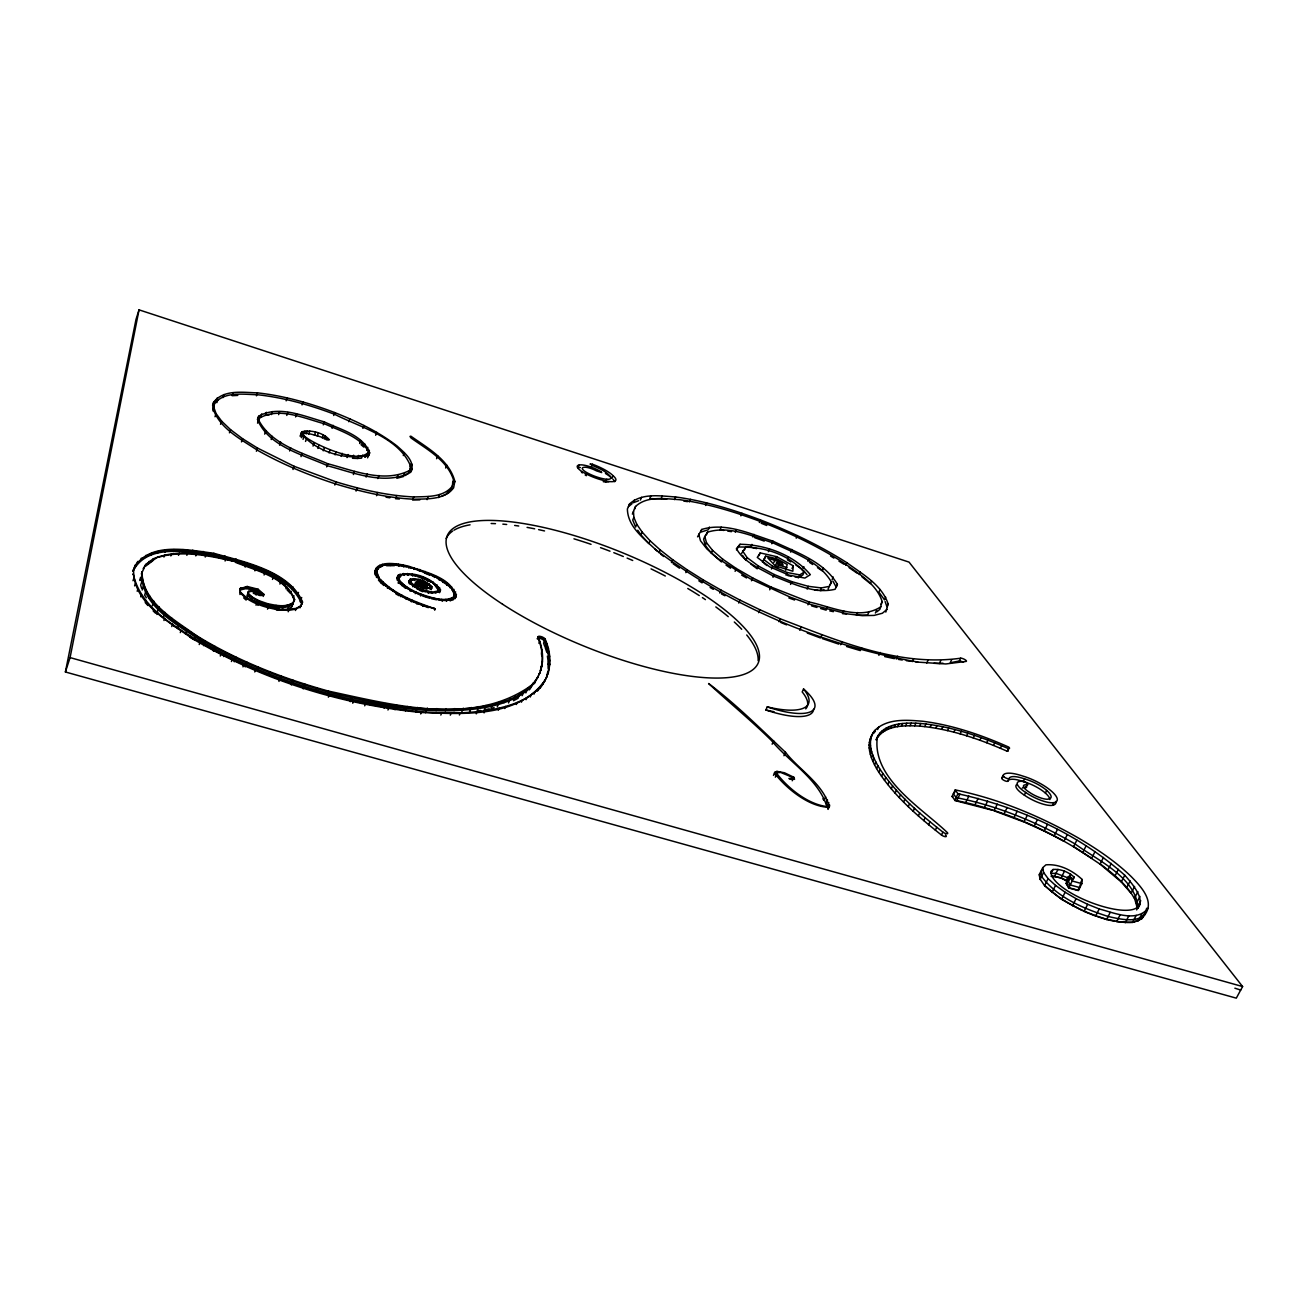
<?xml version="1.0" encoding="UTF-8"?>
<svg xmlns="http://www.w3.org/2000/svg" width="1308" height="1308" viewBox="0 0 1308 1308"><rect width="100%" height="100%" fill="white"/><g stroke="black" fill="none" stroke-linecap="round" stroke-linejoin="round"><path stroke-width="1.5" d="M549.54 664.889L548.248 649.03L544.929 639.759A3.81 1.243 21.8 0 0 540.842 637.225A3.81 1.243 21.8 0 0 537.866 637.699C542.133 647.705 543.768 659.134 540.809 669.729M549.049 668.797C551.109 658.807 549.147 648.392 545.174 639.138A3.81 1.243 21.8 0 0 541.103 636.587A3.81 1.243 21.8 0 0 538.128 637.078L537.359 638.974A3.81 1.259 21.8 0 1 537.343 638.615M549.654 656.175L548.003 660.278L548.134 668.372L549.801 664.235M529.135 689.986L530.852 685.719C472.842 726.937 392.433 704.685 328.635 691.147C282.299 678.28 236.961 660.589 195.938 635.279C174.356 619.534 142 602.138 142.032 571.809C139.22 606.765 180.03 625.976 204.457 643.127C250.073 669.32 300.072 687.338 351.214 699.208C394.983 708.707 440.6 714.986 485.17 707.53C506.507 703.508 531.506 694.826 539.828 672.639L539.027 674.617C544.488 662.747 543.196 648.817 538.128 637.078M456.41 594.094L455.887 597.151C452.862 577.498 425.002 572.185 408.734 566.217C399.038 564.01 373.418 558.336 375.38 575.079L375.363 569.748M454.317 594.633L454.203 596.513C453.451 580.834 431.607 575.782 419.606 570.01C406.183 566.691 385.451 558.271 374.955 570.828M376.557 573.378L377.064 570.353L377.08 575.536L380.023 580.343L376.949 572.299M697.556 536.836L701.758 529.446C725.58 522.072 750.432 533.942 772.946 541.152C795.836 552.221 823.909 561.328 837.414 584.349L835.125 589.27C813.674 594.355 792.37 583.237 772.766 575.798C759.752 568.375 743.925 562.473 736.42 548.592L740.05 544.275C765.589 544.651 793.711 554.788 810.339 574.653L804.894 578.071L788.937 575.095L769.529 566.756L757.283 557.421L760.193 552.908L776.641 556.652L793.22 565.808L792.844 571.22L775.235 565.824L767.861 558.025L782.037 562.881L783.067 564.991L776.772 562.669L775.595 565.383M785.765 570.255L787.187 564.484L776.739 558.712L765.654 556.178L762.45 562.129M877.341 737.189C871.733 778.309 921.257 807.723 946.779 832.035A3.188 1.046 26 0 1 946.976 833.752A3.188 1.046 26 0 1 942.872 832.084C919.704 813.821 896.732 794.25 880.202 769.529C873.188 758.493 865.307 742.372 874.79 730.469C887.184 718.19 906.673 719.956 922.63 721.248C952.535 724.992 981.311 734.933 1008.762 747.097A4.3 1.21 25.6 0 1 1008.501 748.699L1007.258 751.266C979.398 738.971 950.082 728.867 919.606 726.104C904.711 725.368 884.257 724.73 876.082 739.919C882.687 722.359 905.201 722.474 920.816 723.487C951.308 726.3 980.64 736.404 1008.501 748.699M133.416 569.961C146.856 540.776 188.368 549.949 213.858 553.3C243.452 561.737 289.575 570.779 302.54 602.04L300.742 605.784L296.197 608.433L279.144 609.953C265.262 607.533 250.515 603.544 240.443 593.096L240.214 588.665L246.885 587.161L257.839 589.924L263.676 595.058C256.008 597.086 257.987 592.017 251.267 591.347L248.307 592.034L248.455 594.519C259.981 604.165 278.735 610.444 292.845 603.282M256.679 593.865L256.204 592.164L251.512 590.66L248.553 591.33L246.999 595.761M945.39 834.962A3.188 1.046 26 0 1 945.57 836.679A3.188 1.046 26 0 1 941.466 835.011C918.33 816.715 895.375 797.112 878.894 772.358C872.093 761.567 865.095 747.146 872.06 734.769M952.011 796.621L955.216 789.901L957.93 793.76C1018.719 807.036 1078.119 833.49 1124.749 875.215C1181.598 937.738 1063.698 903.158 1051.468 875.199L1050.782 871.537L1053.087 869.477C1060.755 868.725 1068.554 872.044 1074.195 877.145C1071.939 882.753 1067.933 868.463 1066.249 883.636L1068.685 887.985L1078.332 890.585L1081.863 883.619L1082.223 879.516C1072.56 870.556 1059.431 863.705 1045.942 864.833L1042.754 867.645L1039.255 874.627L1040.105 879.499L1043.604 872.469L1042.754 867.645M1080.097 884.846L1079.852 887.576L1070.206 884.976L1068.096 880.971M1078.724 887.56L1078.479 890.307L1068.832 887.707L1066.38 883.358A2.583 0.834 27.1 0 0 1068.227 884.633M141.787 572.528C142.801 606.552 180.324 624.652 204.98 641.639C247.114 665.886 293.09 682.989 340.129 694.957C382.803 705.323 427.029 712.173 471.011 708.2C493.312 705.453 518.54 700.826 533.697 682.645L530.083 688.956M140.365 577.793L140.087 580.621L141.624 576.027M431.82 586.54L431.231 589.548L431.82 586.54C426.424 581.046 418.02 577.923 410.352 579.068L408.636 581.668L409.633 584.006L409.044 580.605M429.547 588.78L430.119 586.115C425.035 580.965 417.039 578.512 409.96 580.131L408.636 581.668M192.865 639.056C169.402 621.774 132.288 602.874 133.645 569.242M776.919 773.649C788.217 788.544 808.279 804.42 826.836 806.529C818.71 779.306 788.904 761.812 771.377 740.426C752.149 721.378 726.807 700.401 708.593 683.512C735.848 704.096 760.586 728.769 785.487 752.296C799.204 770.003 824.204 784.571 829.321 807.265C809.243 807.232 786.304 788.528 774.401 773.012L776.919 771.36L784.473 772.766L793.809 777.246L794.577 779.29L790.98 779.257A2.583 0.883 24.5 0 1 790.081 779.127L788.904 778.473L791.961 778.374L791.422 776.903L780.778 772.472L777.475 772.668L775.333 777.181M547.676 673.898C550.586 662.992 548.837 651.286 544.422 641.034A3.81 1.259 21.8 0 0 541.725 639.007A3.81 1.259 21.8 0 0 538.013 638.206M212.942 410.925L214.528 403.616C224.518 391.059 243.452 394.493 257.594 394.738C284.147 397.648 310.012 405.006 334.93 414.44C360.746 427.536 400.183 437.82 411.039 467.299L407.949 473.725L404.989 475.572M410.859 467.169L411.039 471.91C415.601 461.234 404.074 452.421 397.158 446.093C378.404 431.509 356.708 421.339 334.75 412.576C309.849 403.142 283.999 395.784 257.463 392.858C242.994 392.531 223.57 389.146 213.596 402.308L212.844 408.096C219.482 428.468 240.639 439.063 257.349 450.181C282.315 464.34 308.933 475.344 336.238 484.124C361.646 491.857 387.74 498.005 414.374 499.247C427.732 498.789 444.687 499.836 453.614 487.851L454.841 481.328C449.233 459.893 427.683 448.104 410.81 436.136L409.993 436.431L411.039 437.967C426.948 449.429 447.549 460.269 453.614 480.249L451.407 488.914L447.925 492.675M541.071 669.075L540.286 671.037L542.46 661.586M1144.418 915.306C1155.553 901.408 1140.494 886.121 1131.044 876.409C1115.659 861.596 1097.87 849.562 1079.558 838.673C1040.874 816.372 999.05 798.926 955.216 789.901M1146.642 908.259C1143.748 925.41 1119.812 919.034 1108.138 916.467C1083.596 908.586 1057.387 897.795 1041.609 876.474L1040.759 871.635L1042.901 869.738M65.4 671.985L70.076 657.597L139.04 309.849L909.044 562.113L1242.6 986.559L1236.305 998.151L65.4 671.985L136.016 319.365L139.04 309.849M885.81 612.079L888.132 603.953C881.821 584.692 862.283 574.081 846.897 562.718C819.707 545.42 790.473 531.555 760.455 519.914C732.971 509.63 704.718 500.915 675.566 496.958C660.426 496.01 641.901 492.675 629.622 503.874L627.382 508.959C627.709 527.647 645.547 539.648 657.597 551.518M876.883 611.817L879.859 609.365L882.164 601.549C876.295 583.286 857.737 573.247 843.202 562.473C817.255 545.943 789.362 532.716 760.716 521.614C734.409 511.771 707.35 503.433 679.441 499.672C664.987 498.789 647.215 495.601 635.574 506.425L632.353 514.109M548.199 672.59L549.327 668.143L548.526 670.088M546.777 676.105L547.643 672.296M135.182 565.121L132.942 571.4C147.052 543.049 187.714 552.025 213.155 555.344C242.748 563.764 288.888 572.822 301.805 604.1L302.54 602.04M132.942 574.457L133.171 573.738C141.133 610.869 180.864 629.606 210.294 648.114C258.902 674.209 311.598 692.341 365.537 703.606C407.082 711.716 450.181 716.8 492.249 709.574C512.376 705.633 534.939 698.21 545.567 679.195L542.706 684.624L543.507 682.629M137.749 561.41L133.661 569.683M133.007 580.736L133.727 578.561M140.659 560.249L141.362 558.124M134.593 585.87L135.313 583.679M145.286 557.453L145.989 555.328M153.379 558.745L145.777 564.435L145.074 566.577L152.676 560.854L153.379 558.745C179.768 548.019 209.444 554.657 235.898 561.753C256.613 570.092 285.962 576.566 294.611 599.489L293.875 601.566M137.177 591.249L137.912 589.041M142.18 580.572L140.643 585.183L141.656 588.42M150.91 555.148L151.614 553.039M148.393 563.486L149.112 561.361M142.18 590.022L143.716 585.395M140.741 596.824L141.477 594.633M157.483 553.398L158.186 551.289M146.185 590.464L144.632 595.107L146.333 597.756M145.548 565.154L158.579 556.603M145.973 600.388L145.237 602.596L147.935 605.539M212.566 405.415L213.596 402.308M148.85 597.919L149.586 595.729M213.482 406.723L214.528 403.616M164.955 552.205L165.658 550.112M163.941 557.061L164.644 554.952M217.406 397.779L213.825 403.894M216.85 402.684L217.88 399.594M215.019 416.745L216.082 413.606L213.989 407.802M152.3 605.833L153.87 601.157M223.014 397.599L224.028 394.542M170.841 555.933L171.544 553.84M173.277 551.6L173.964 549.507M157.418 611.425L159.004 606.732M220.545 424.299L221.608 421.127L216.082 413.606M156.878 614.466L157.63 612.242M233.167 392.662L232.137 395.703L237.778 395.408M178.509 555.36L179.212 553.268M182.352 551.6L183.055 549.524M163.353 617.098L164.955 612.389M163.958 620.515L164.71 618.292M186.848 555.344L187.551 553.268M229.44 432.817L230.519 429.629L221.608 421.127M192.096 552.221L192.799 550.161M170.907 620.319L171.675 618.112M171.773 626.581L172.525 624.341M195.791 555.9L196.494 553.84M202.397 553.464L203.1 551.42M256.45 395.834L257.463 392.858M177.496 628.576L179.098 623.851M241.489 441.908L242.569 438.72L230.519 429.629M205.225 557.028L205.928 554.968M180.291 632.631L181.06 630.391M368.562 455.822L369.657 452.797C363.101 434.894 340.047 429.498 324.319 421.879C303.865 416.255 278.767 404.826 258.69 416.222L257.643 419.312C277.427 405.84 303.75 418.298 324.498 423.808C339.884 430.757 359.422 436.349 368.545 451.473L366.763 455.887L364.736 457.228L368.545 451.473M257.545 423.154L259.425 417.955L258.608 420.048C271.59 444.9 303.587 453.14 327.768 463.735C353.373 470.455 383.555 483.257 409.061 470.716M185.589 634.315L187.224 629.573M213.155 555.344L213.858 553.3M260.684 416.925L261.731 413.851M158.35 557.306C176.907 551.698 196.756 553.938 215.509 557.371L215.738 556.685M266.391 412.298L265.328 415.339L269.383 414.832M190.249 636.391L189.987 637.143C259.981 679.293 340.047 704.538 421.258 712.5C462.787 713.988 518.328 718.435 545.305 679.849M256.384 451.26L257.48 448.055L242.569 438.72M271.394 414.587L272.44 411.546M264.69 434.142L265.769 431.019M194.303 640.004L195.938 635.279M224.191 557.846L224.894 555.802M225.074 561.001L225.777 558.957M278.62 414.636L279.667 411.611M199.225 644.55L200.01 642.31M271.197 439.537L272.293 436.398M286.158 400.837L287.188 397.877M203.59 645.645L205.242 640.887M235.342 560.936L236.061 558.892M215.509 557.371L235.898 561.753M286.779 415.437L287.825 412.412M279.569 445.194L280.664 442.055M213.384 651.155L215.035 646.414M295.575 416.925L296.622 413.933M245.185 567.1L245.904 565.072M302.017 404.891L303.047 401.948M246.444 564.598L247.163 562.571M240.214 588.665L247.13 586.458L258.085 589.221L263.922 594.372L263.186 596.448M289.608 450.966L290.703 447.81M239.953 594.502L240.459 587.962M220.284 656.027L221.068 653.787M239.724 590.055L246.411 588.551L247.13 586.458M300.055 436.185L301.772 432.065C310.715 429.269 323.468 432.883 329.42 439.766C327.916 440.436 324.008 439.521 327.131 438.998C261.616 416.663 348.173 466.891 365.831 454.203M301.772 432.065L300.693 435.123L302.001 434.403M223.619 656.551L225.287 651.809M301.265 437.215L303.064 431.346M254.897 570.86L255.616 568.817M301.51 437.673L302.589 434.599M302.459 436.431L303.538 433.373M303.848 434.011L304.928 430.953M240.688 592.41L246.852 597.952L246.117 600.061L243.648 597.838M257.267 568.784L257.987 566.756M247.147 598.263L248.553 591.33M303.047 439.374L304.126 436.3M292.992 469.507L294.12 466.302L257.48 448.055M306.154 433.929L307.216 430.872M305.532 441.45L306.612 438.36M308.77 434.142L309.832 431.1M301.02 456.623L302.115 453.467M253.36 593.391L254.095 591.298M235.653 562.44C256.384 570.762 285.733 577.253 294.365 600.176L292.338 604.672C279.683 611.735 263.758 605.62 251.888 599.424L252.624 597.331L248.7 593.816M253.932 593.538L254.668 591.461M254.488 593.734L255.224 591.657M231.434 661.537L232.235 659.281M255.469 594.241L256.204 592.164M255.845 594.519L256.564 592.426M256.237 594.126L256.924 593.162M256.204 595.042L256.826 592.704M260.276 593.881L257.349 591.298L258.085 589.221M264.069 574.997L264.788 572.969M234.263 661.799L235.931 657.041M314.443 435.286L315.506 432.245M256.041 605.244L256.793 603.135L246.852 597.952M267.568 573.444L268.271 571.4M313.037 446.093L314.116 443.003M317.255 436.12L318.318 433.079M257.856 605.326L259.425 600.879L252.624 597.331M323.272 424.855L324.319 421.879M317.86 448.481L318.956 445.39M322.308 438.082L323.37 435.057M272.489 579.444L273.209 577.417M242.945 666.851L243.746 664.595M324.368 439.112L325.447 436.071M333.72 415.503L334.75 412.576M245.234 666.867L246.918 662.11M266.946 605.8L267.699 603.707C275.906 605.359 285.651 607.762 293.09 602.596L294.611 599.489M277.067 578.447L277.786 576.419M323.256 450.802L324.351 447.712M267.502 609.152L268.238 607.059L279.389 609.266M332.085 428.321L333.148 425.345M279.879 584.087L280.599 582.044M329.044 452.944L330.139 449.87M275.35 607.468L276.086 605.375M326.64 466.874L327.768 463.735M285.487 583.728L286.207 581.7M254.749 671.952L255.551 669.696M257.382 669.222L258.183 666.982M285.962 588.796L286.697 586.752M335.077 454.841L336.172 451.767M348.795 421.732L349.825 418.805M281.972 610.133L283.542 605.702M141.313 573.967L144.272 567.737M291.226 591.347L290.507 593.407L287.106 589.941M292.502 589.123L293.221 587.096M341.126 456.41L342.222 453.336M289.346 604.737L287.776 609.152L291.521 606.994L293.041 603.871M288.218 611.768L288.954 609.675M293.205 597.723L293.94 595.68M334.832 485.039L335.993 481.851C361.286 489.535 387.266 495.683 413.769 496.942C426.931 496.468 443.657 497.612 452.535 485.906M291.521 606.994L293.09 602.596M268.859 673.865L269.661 671.642M297.766 594.47L298.502 592.426M347.012 457.587L348.108 454.514M295.461 610.509L296.197 608.433M300.153 601.844L301.707 597.494M362.872 428.37L363.918 425.46M353.618 455.217L352.506 458.274L357.427 458.47L361.564 458.127L362.676 455.07M300.006 607.86L300.742 605.784M359.635 443.494L360.714 440.502M357.427 458.47L358.539 455.413M353.373 474.559L354.501 471.436M278.964 681.435L279.781 679.195M280.517 678.296L281.318 676.056M364.899 444.082L363.82 447.091L361.024 444.687M366.714 450.377L367.793 447.385M368.3 453.32L369.396 450.312M375.641 435.253L376.688 432.327M367.564 457.833L369.657 452.797M356.054 491.089L357.198 487.917M366.109 477.077L367.237 473.97M291.39 684.967L293.106 680.225M377.832 478.565L378.96 475.474M303.227 688.875L304.944 684.149M376.524 495.699L377.685 492.544M315.996 690.003L316.814 687.779M403.305 455.576L404.385 452.617M397.992 475.213L396.864 478.287L403.518 476.504L404.646 473.463M396.733 495.585L395.572 498.724L399.365 499.018M409.813 467.07L410.925 464.078M409.944 470.308L411.971 464.176M327.817 693.371L328.635 691.147M328.373 697.164L329.191 694.94M375.756 569.062L376.148 567.983M374.84 572.839L375.233 571.76M376.328 569.945L377.603 566.495M379.222 567.214L377.423 569.716L379.222 567.214L383.833 565.203M379.287 566.348L379.696 565.285M377.08 575.536L377.489 574.457M376.573 577.498L375.772 573.999M380.841 567.116L381.233 566.053M382.001 565.465L382.394 564.402M378.241 577.874L378.65 576.779M385.68 563.846L385.288 564.909L393.365 564.827L406.575 566.887M386.988 564.664L386.596 565.726L394.362 565.645L394.754 564.582M384.29 584.431L383.898 585.526L380.873 582.763L381.266 581.668C396.357 595.254 416.075 603.855 435.302 608.874C415.879 602.023 394.869 594.862 380.432 579.264M339.573 696.428L340.391 694.221M413.769 496.942L412.609 500.048L419.852 499.869M400.101 595.516L388.754 588.338L382.394 582.943L382.803 581.864M389.081 564.696L389.49 563.634M390.242 565.514L390.634 564.451M385.32 585.624L385.729 584.529M393.365 564.827L393.757 563.764M387.446 588.338L387.855 587.243M436.578 458.716L437.657 455.805M388.754 588.338L389.163 587.243M398.057 565.301L398.45 564.239M398.858 566.086L399.251 565.04M350.299 701.677L352.048 697M397.321 577.09L397.37 580.343L398.106 575.324C412.363 570.402 432 577.744 440.616 589.859L439.521 592.704M396.913 578.152L398.106 575.324M392.662 591.053L393.07 589.973M427.095 499.672L428.239 496.582M397.697 576.387L400.117 574.098M403.06 566.119L403.469 565.056M399.757 576.027L398.629 578.741L401.638 574.882L399.365 577.09M352.751 703.246L353.569 701.023M403.682 566.871L404.074 565.824M398.172 583.172L399.038 577.662M399.43 581.782L399.038 582.861L405.562 588.355L405.954 587.276L397.779 579.281M403.273 573.46L402.864 574.523C415.699 574.114 431.575 578.12 438.899 589.303L438.491 590.366L435.302 585.853L435.695 584.807M396.373 592.851L395.964 593.946L399.185 595.761M420.98 595.434L406.723 588.273L400.624 583.123L399.463 579.706M396.978 593.75L397.387 592.655M404.156 575.356L404.548 574.294L399.725 575.16M401.801 585.575L402.21 584.496M445.619 468.019L446.715 465.076M408.734 567.983L409.126 566.92M407.001 574.523L407.393 573.476M403.224 585.673L403.616 584.594L401.016 582.06M407.982 575.356L408.374 574.294M400.804 596.677L401.213 595.581M438.589 497.596L439.733 494.538M402.079 595.303L401.67 596.383L404.989 598.083M362.708 701.693L363.526 699.486M406.723 588.273L407.131 587.194L403.616 584.594M409.96 580.131L410.352 579.068M413.933 569.372L414.325 568.326M412.282 574.13L411.889 575.193L415.47 576.06M412.511 575.961L412.903 574.915M410.385 582.256L411.922 579.853L410.385 582.256L411.252 584.3L418.02 589.058L418.429 587.995L411.66 583.221L410.777 581.193M364.703 705.813L365.537 703.606M411.252 584.3L411.66 583.221M405.954 599.309L406.363 598.214M413.41 579.689L413.802 578.626M407.05 597.838L406.641 598.933L411.873 601.353L428.321 607.648M410.091 591.102L410.499 590.022L405.954 587.276M447.908 490.892L446.764 493.934L441.859 496.124M414.489 580.539L414.898 579.477M410.99 590.84L411.399 589.761L407.131 587.194M412.707 586.72L413.099 585.657L410.042 582.927M413.769 568.718L419.263 570.468L419.655 569.421M419.214 571.056L419.606 570.01M452.503 483.224L453.614 480.249M413.949 586.687L414.358 585.624M416.778 581.471L414.93 583.973L417.595 586.605L417.988 585.543L415.339 582.91L416.778 581.471L421.601 582.174L426.473 584.611L426.784 587.848L423.857 587.586M453.712 484.303L454.841 481.328M421.454 587.733L416.762 584.496L418.217 582.371L424.92 584.513L424.969 586.932L424.92 584.513M418.805 579.411L418.397 580.474L428.681 584.954L431.427 587.603M418.756 581.21L419.165 580.147M411.35 601.811L411.758 600.715M411.873 601.353L412.282 600.274M418.707 583.875L418.298 584.938L420.849 584.186L422.925 585.248L423.318 584.186L421.241 583.123L418.707 583.875L422.795 586.393L427.193 586.769M415.225 593.668L415.633 592.589L410.499 590.022M374.006 703.867L374.824 701.677M415.813 593.26L416.206 592.181L411.399 589.761M417.317 589.418L417.726 588.338L413.099 585.657M418.773 586.491L419.181 585.428L417.154 583.433M425.133 571.433L424.446 572.986L429.564 575.128L429.956 574.081M422.566 578.872L423.203 577.286M420.849 584.186L421.601 582.174M423.318 584.186L424.168 585.134L421.65 584.235L420.506 585.51L422.468 586.72L422.876 585.657L425.362 585.87M421.225 583.924L421.634 582.861M421.65 584.235L421.241 585.297L421.863 584.3M422.19 585.624L422.598 584.545M423.432 582.812L423.841 581.749M423.906 582.354L424.315 581.308M416.925 604.165L417.677 602.547M420.735 595.99L421.389 594.355C431.427 597.396 443.674 602.53 453.647 597.02L451.407 599.309L448.758 600.11L449.167 599.031M419.639 589.728L432.686 592.066L438.278 590.922L435.744 592.949L436.153 591.886M439.929 591.641L433.733 592.916L423.187 590.611L422.778 591.69L419.132 590.17M427.471 580.981L427.863 579.918M426.784 587.848L426.473 584.611M430.463 573.689L430.07 574.735L419.263 570.468M431.297 582.371L428.125 580.638L428.534 579.575M427.438 584.987L427.847 583.924M428.681 584.954L429.089 583.891M422.615 606.34L423.187 604.639M428.239 591.412L427.83 592.491L432.294 593.129M429.711 587.178L430.119 586.115M384.143 708.2L385.909 703.557M428.337 593.26L428.746 592.197M434.436 577.466L434.845 576.419M433.275 582.191L432.883 583.237L439.21 588.6L440.207 590.922M435.564 576.109L435.172 577.171L431.771 575.536M387.953 709.999L388.787 707.808M436.676 585.968L437.085 584.905M438.998 579.918L439.39 578.872M456.001 595.156L451.178 587.815L439.929 579.738L440.338 578.692M437.591 588.257L438 587.194M439.21 588.6L439.619 587.537M443.118 582.485L443.526 581.422M394.967 709.77L396.733 705.143M434.37 608.269L434.796 610.1L434.485 608.956M444.246 582.42L444.655 581.357M437.869 591.984L438.899 589.303M446.731 585.068L447.123 584.022M438.18 599.98L441.27 600.356L441.679 599.293M448.023 585.117L448.431 584.071M442.251 601.206L442.66 600.127L446.976 600.241L446.551 601.32M449.723 587.635L450.132 586.589M441.27 600.356L445.341 600.47L445.75 599.391M451.178 587.815L451.571 586.769M405.496 711.045L407.262 706.434M452.028 590.121L452.437 589.074M453.598 590.431L454.007 589.368M450.165 600.928L455.282 597.74L454.873 598.802L456.296 596.088M453.582 592.475L453.99 591.412M451.407 599.309L451.816 598.23M454.317 595.254L455.625 591.837M452.944 600.078L453.353 599.015M415.731 712.01L417.497 707.415M420.702 713.955L421.536 711.781M425.623 712.697L427.389 708.119M436.104 710.685L436.937 708.544M440.829 715.067L441.663 712.909M445.276 710.816L446.11 708.674M450.312 715.182L451.146 713.04M454.072 710.685L454.906 708.544M459.386 715.018L460.22 712.876M461.528 712.647L463.294 708.151M258.69 416.222L257.447 419.394C268.532 446.584 303.342 454.775 327.965 465.91C353.781 472.679 384.29 485.595 409.927 472.744L412.151 468.902M469.523 711.977L471.289 707.481M478.859 706.582L477.093 711.045L480.674 710.457M476.276 713.857L477.109 711.748M578.038 467.757L579.101 465.059A14.928 3.728 21.8 0 1 600.83 471.616L601.713 472.58L596.497 470.88A9.532 2.387 21.8 0 0 584.365 467.218L582.91 467.545A11.559 2.894 21.8 0 0 587.472 472.973L590.333 474.395A17.266 4.316 21.8 0 0 606.765 479.268A16.154 4.038 21.8 0 0 609.512 475.491L607.697 473.79A17.772 4.431 21.8 0 0 594.273 466.335L590.039 464.046L592.442 464.242A23.152 5.772 21.8 0 1 613.011 475.654L611.948 478.336A23.135 5.804 21.8 0 0 605.457 473.463M484.238 709.868L486.004 705.437M484.074 712.893L484.908 710.784M492.724 704.047L490.958 708.478L494.097 707.661M591.38 466.907L592.442 464.242M497.253 706.843L499.002 702.445M498.332 710.211L499.149 708.135M504.021 702.69L504.839 700.63M504.774 708.527L505.607 706.451M508.518 702.968L510.251 698.603M515.238 696.379L513.504 700.712L518.05 698.292L519.783 693.959M538.945 643.323L539.697 641.411M516.317 704.505L517.134 702.445M603.233 481.671A17.249 4.333 21.8 0 0 605.686 481.965L606.765 479.268M522.17 695.692L523.887 691.376M545.174 639.138L543.572 643.16L544.635 646.087M541.806 649.635L541.414 654.294M521.418 702.2L522.235 700.14M525.865 692.913L527.582 688.629M541.594 655.668L542.379 653.738M546.793 643.487L545.174 647.542L546.875 652.463L548.51 648.392M526.061 699.682L526.879 697.654M534.449 683.675L536.149 679.441L533.435 683.316M541.169 667.342L541.953 665.38M537.375 678.1L538.177 676.105L535.871 680.111M530.263 697L531.064 694.973M548.265 653.935L549.033 652.022M534.007 694.139L534.825 692.112M538.144 689.103L537.343 691.115L541.888 685.735M548.248 664.366L549.9 660.246M540.237 687.943L541.038 685.948M628.494 506.637L629.622 503.874M634.364 499.983L633.252 502.73L638.615 500.719M634.445 509.188L635.574 506.425M640.397 500.048L641.492 497.334M633.857 517.298L632.729 520.094L635.623 527.075L636.767 524.263L633.857 517.298L633.481 511.33M650.861 495.945L649.765 498.626L666.884 498.969M642.179 532.111L650.027 540.727L648.85 543.588L641.018 534.956L642.179 532.111L636.767 524.263M661.194 498.479L662.289 495.814M674.47 499.607L675.566 496.958M659.052 552.843L660.246 549.965L650.027 540.727M689.349 501.945L690.444 499.329M671.445 562.587L672.655 559.693L660.246 549.965M705.568 505.477L706.663 502.877M701.758 529.446L700.614 532.176L708.266 529.789L709.41 527.075M685.85 572.642L687.076 569.732L672.655 559.693M704.783 536.476L703.622 539.239L705.306 545.436L711.372 553.153L721.476 561.949L722.67 559.137L712.549 550.357L706.467 542.656L704.783 536.476L707.546 532.16C729.39 525.293 752.231 536.215 772.897 542.82C793.629 552.892 819.168 561.099 831.398 582.011L830.188 584.709M706.402 534.89L707.546 532.16M705.306 545.436L706.467 542.656M721.199 527.14L720.07 529.822L723.864 530.443M711.372 553.153L712.549 550.357M687.076 569.732L703.279 579.934L702.053 582.845L698.815 580.817M740.884 515.842L741.979 513.259M735.276 532.291L736.404 529.626M736.469 549.883L740.05 544.275M719.776 593.031L721.019 590.104L703.279 579.934M741.423 553.66L745.642 547.202C766.831 547.447 790.228 555.753 804.077 572.201L802.883 574.915L798.518 577.613L794.97 576.959M735.096 571.334L736.306 568.506L722.67 559.137M744.481 549.932L745.642 547.202M752.901 537.048L754.046 534.4M759.359 522.497L760.455 519.914M738.889 546.989L750.759 547.087L751.92 544.39M742.584 550.93L747.146 557.649L745.969 560.396L742.552 555.344M738.726 603.037L739.985 600.094L721.019 590.104M759.032 555.622L760.193 552.908M751.462 580.785L752.689 577.956L736.306 568.506M747.146 557.649L758.395 566.021L757.201 568.8L750.776 563.993M764.477 558.908L765.654 556.178M768.336 551.698L769.496 549.017M771.818 543.785L772.946 541.152M773.878 562.44L775.055 559.726M771.818 558.532L775.464 559.35L776.641 556.652M771.458 569.013L772.652 566.266L763.627 559.399M773.012 577.286L774.222 574.523L758.395 566.021M777.361 567.688L778.538 564.958L776.412 562.718M758.591 612.667L759.866 609.724L739.985 600.094M769.709 589.81L770.935 586.981L752.689 577.956M796.212 538.177L797.34 535.593M788.577 557.143L787.4 559.824L790.8 561.933M790.637 552.09L791.798 549.442M786.124 575.307L787.318 572.561L799.711 574.882L804.077 572.201M792.027 568.522L793.22 565.808M790.588 584.431L791.798 581.651L808.311 586.327L821.342 587.93L829.288 586.376L831.398 582.011M779.045 621.791L780.336 618.847C837.365 640.479 898.416 666.966 960.644 658.202A3.384 0.883 24.7 0 1 964.797 659.543A3.384 0.883 24.7 0 1 966.187 661.407L945.815 663.957L915.894 661.995M798.518 577.613L799.711 574.882M802.72 569.356L803.897 566.658M807.952 561.345L809.112 558.696M807.101 589.091L808.311 586.327M823.402 568.179L822.241 570.828L817.467 567.672M807.952 604.819L809.194 602.007C831.626 606.814 859.863 620.777 881.085 606.65M799.76 630.26L801.068 627.333M774.042 711.699A72.627 22.432 23.6 0 1 765.883 709.982L767.256 706.876A72.659 22.334 23.5 0 0 803.537 688.973L802.196 691.948A72.627 22.432 23.6 0 1 805.712 708.854M821.342 587.93L820.132 590.676L824.105 589.892M376.671 571.433L377.832 568.653M832.068 579.706L833.245 577.024M828.078 589.107L829.288 586.376M845.736 565.318L846.897 562.718M827.326 607.304L826.084 610.117L820.639 608.531M837.414 584.349L836.221 587.063L832.902 581.177M772.129 744.203L773.649 740.802M821.718 635.018L820.41 637.944L807.281 633.056M859.143 574.588L860.304 571.988M843.725 610.836L842.466 613.632L846.456 614.106M773.469 775.382L775.055 771.867M775.35 774.876L776.919 771.36M783.95 755.73L785.487 752.296M775.889 776.184L777.475 772.668M840.684 644.746L841.992 641.836M871.504 580.997L870.327 583.613L861.939 576.844M857.688 612.504L856.446 615.283L867.531 615.054L868.774 612.291M792.223 780.762L793.809 777.246M880.088 589.499L878.894 592.132L884.535 599.898L885.729 597.233M875.379 613.027L876.622 610.296M880.954 604.231L882.164 601.549M861.563 647.673L860.255 650.583L846.554 646.495M888.132 603.953L886.906 606.634L885.124 601.582M878.878 655.357L880.186 652.463M825.642 796.932L824.024 800.463L822.895 798.796M825.92 803.537L827.539 800.005M828.88 802.687L827.245 806.219L828.046 809.374L829.681 805.826M896.291 659.052L897.615 656.175M827.948 808.458L829.583 804.911M544.766 681.174L547.218 675.615M869.918 739.903L871.177 737.172M873.254 732.529L870.801 737.483M874.79 730.469L873.548 733.167L875.412 731.27M869.346 742.486L870.621 739.739M869.117 745.233L870.392 742.486M877.586 729.57L878.829 726.872M869.215 748.127L870.49 745.364M869.624 751.184L870.915 748.405M912.297 661.635L913.605 658.774M877.227 737.728L878.485 735.014M878.698 735.717L879.957 733.003M870.376 754.373L871.651 751.593M880.497 733.87L881.739 731.172M882.589 732.218L883.832 729.521M871.439 757.724L872.73 754.929M884.976 730.731L886.219 728.049M872.828 761.191L874.12 758.395M887.691 729.439L888.917 726.758M890.683 728.327L891.925 725.662M874.529 764.788L875.837 761.992M893.985 727.411L895.228 724.763M876.556 768.515L877.864 765.703M926.702 663.091L928.026 660.262M897.582 726.692L898.809 724.043M878.894 772.358L880.202 769.529M901.441 726.169L902.667 723.537M881.527 776.314L882.851 773.486M905.594 725.858L906.82 723.21M884.47 780.369L885.794 777.524M910.008 725.727L911.235 723.095M933.961 663.303L939.389 663.45L940.714 660.638M914.668 725.809L915.894 723.193M887.723 784.522L889.048 781.677M919.606 726.104L920.816 723.487M891.255 788.773L892.596 785.928M950.246 662.747L951.554 659.951M924.756 726.594L925.982 723.978M895.081 793.122L896.421 790.261M952.077 662.388L959.353 660.981L960.644 658.202M930.151 727.297L931.378 724.697M899.201 797.537L900.542 794.659M935.76 728.196L936.986 725.597M903.583 802.033L904.94 799.155M941.58 729.308L942.806 726.725M908.242 806.595L909.6 803.701M947.597 730.632L948.807 728.049M913.164 811.205L914.537 808.311M953.777 732.153L955.004 729.57M918.347 815.881L919.72 812.987M960.105 733.886L961.331 731.303M923.775 820.606L925.148 817.696M966.596 735.799L967.822 733.216M300.595 606.601L302.295 602.726C289.346 571.465 243.223 562.424 213.613 553.971C188.303 550.521 153.33 542.967 134.937 565.841M928.566 824.792L929.955 821.865M973.201 737.925L974.427 735.341M935.334 830.171L936.741 827.261M955.429 791.324L953.385 793.727L956.099 797.586C998.037 805.908 1038.045 822.552 1074.963 843.889C1097.052 860.075 1136.292 877.455 1138.058 908.292L1140.102 904.335M979.905 740.23L981.131 737.663M957.93 793.76L954.709 800.496L992.102 810.175M956.688 800.839L959.925 794.12M941.466 835.011L942.872 832.084M986.69 742.731L987.916 740.148M965.631 802.769L968.868 796.065M993.524 745.396L994.75 742.83M1000.391 748.241L1001.634 745.674M974.869 805.074L978.106 798.37M984.352 807.739L987.589 801.068M1049.801 799.58A21.795 6.426 26.1 0 0 1045.386 793.073A20.388 6 26.1 0 0 1025.635 782.249L1020.992 780.794A22.481 6.622 26 0 0 1008.19 780.516L1007.83 781.203A3.384 0.997 25.8 0 1 1004.331 780.533A3.384 0.997 25.8 0 1 1001.748 778.227L1003.04 775.562A29.283 8.6 26 0 1 1022.676 776.02A27.19 7.962 26 0 1 1051.452 791.144A28.613 8.388 26 0 1 1053.888 802.638L1052.564 805.319A21.418 6.311 26.1 0 1 1024.311 795.117A18.868 5.559 26.1 0 1 1017.019 784.44M1007.83 781.203L1009.482 777.868A22.481 6.605 26 0 1 1022.284 778.146L1026.927 779.617A20.388 5.984 26 0 1 1046.694 790.424A21.811 6.393 26 0 1 1049.392 798.926L1047.463 799.253A14.617 4.284 26.1 0 1 1030.835 793.237L1027.385 790.915A12.05 3.548 26.1 0 1 1025.766 784.767L1027.254 784.849A3.384 0.997 26 0 0 1026.944 783.23A3.384 0.997 26 0 0 1022.774 781.399A18.884 5.543 26.1 0 0 1025.635 792.435L1024.311 795.117M997.285 804.109L994.031 810.78L1023.968 821.996L1027.254 815.342M1003.906 814.181L1007.16 807.51M1023.346 781.546L1024.638 778.914M1022.3 788.103A12.05 3.548 26.1 0 1 1024.458 787.416L1025.946 787.498L1027.254 784.849M1013.896 817.909L1017.166 811.254M1045.386 793.073L1046.694 790.424M1025.652 822.732L1034.072 826.394L1037.358 819.74M1034.072 826.394L1044.144 831.087L1047.446 824.432M1067.279 834.635L1063.944 841.289L1054.134 836.057L1057.453 829.403M1082.403 910.613L1061.556 899.332L1044.569 885.663L1048.1 878.616L1043.604 872.469M1053.087 869.477L1051.092 873.45L1056.014 873.319L1068.701 878.175M1051.24 876.409L1054.51 876.311L1058.009 869.362M1095.058 851.541L1091.673 858.212L1073.525 846.766L1076.876 840.096M1051.992 892.465L1055.54 885.402L1048.1 878.616M1054.51 876.311L1061.017 878.077L1064.499 871.144M1070.696 874.218L1067.197 881.167L1061.017 878.077M1070.108 876.998L1066.249 883.636M1082.795 852.407L1086.163 845.736M1068.538 881.298L1070.549 877.341M1061.556 899.332L1065.137 892.236L1055.54 885.402M1068.685 887.985L1072.217 881.003L1069.764 876.671M1072.854 879.777L1074.195 877.145M1080.899 882.148L1082.223 879.516M1072.495 905.774L1076.092 898.661L1065.137 892.236M1134.608 886.448L1131.093 893.266L1121.267 881.968L1100.061 864.13L1103.461 857.427M1099.227 908.962L1087.667 904.319L1084.054 911.431L1095.581 916.058L1099.227 908.962C1113.942 912.722 1136.358 922.794 1148.015 908.39M1107.86 870.098L1111.277 863.394M1114.956 876.066L1118.405 869.33M1121.267 881.968L1124.749 875.215M1097.412 916.63L1106.568 919.524L1110.214 912.428M1126.678 887.723L1130.177 880.938M1120.22 914.668L1116.574 921.731L1132.532 922.418L1142.129 918.625L1145.743 911.676M1137.895 891.647L1134.363 898.482C1126.531 883.995 1112.961 873.777 1100.191 863.869M1125.305 922.68L1128.951 915.633M1136.423 903.288L1139.971 896.421M1140.74 900.689L1137.159 907.589L1134.51 898.204M1136.652 909.91L1138.025 907.261M1132.532 922.418L1136.178 915.404M1138.156 921.045L1141.802 914.047M453.238 598.099L454.612 595.451M143.177 568.653L145.777 564.435M1144.549 915.044C1136.325 927.159 1118.536 921.47 1106.699 919.246C1084.038 912.51 1061.818 902.013 1044.7 885.385M448.562 492.805L450.884 490.304M416.762 584.496L417.808 583.433M1041.544 872.469L1039.402 874.365L1040.236 879.221L1044.569 885.663M887.053 609.365L882.36 613.256L874.071 615.414L862.332 615.659L847.486 613.893L810.633 604.492L790.196 597.135L750.073 578.708L717.847 558.483L706.974 549.033L700.467 540.744L698.701 534.089M629.688 505.656L632.058 503.694M368.66 454.808C346.489 461.315 315.081 451.342 301.134 433.111M300.497 606.487L295.951 609.136L288.708 610.378L276.38 609.904M485.922 709.525L489.274 708.822M431.64 588.486L423.171 587.946L417.988 585.543M429.956 587.717L423.203 587.292L419.181 585.428M256.482 593.44L263.922 594.372M445.341 600.47L450.573 599.865M939.389 663.45L943.019 663.221M1051.37 876.131L1061.148 877.815L1067.328 880.889M814.541 589.99L818.268 590.448M442.66 600.127L426.8 596.873L415.633 592.589M683.773 501.062L687.485 501.651M386.056 497.22L389.866 497.825M917.856 662.061C823.402 645.449 731.499 607.157 654.965 549.098M898.285 659.379L902.291 660.017M906.297 660.654L910.286 661.308M727.673 531.064L731.466 531.669M952.943 796.507L952.142 796.359L954.824 800.234C996.68 808.655 1036.95 824.841 1073.525 846.766M787.89 575.634L791.438 576.305M431.591 598.753L436.627 599.783M884.682 656.583L894.361 658.643M422.795 588.355L426.948 589.238M829.73 610.901L833.376 611.67M1106.568 919.524L1114.907 921.355M246.411 588.551L257.349 591.298M750.759 547.087L756.613 548.624M408.341 567.263L411.955 568.228M1072.217 881.003L1081.863 883.619M429.825 598.263L422.762 596.056M70.076 657.597L1242.6 986.559M422.876 591.085L426.179 592.017M811.581 605.882L817.01 607.468M778.538 564.958L786.942 567.525M1234.866 988.194L1240.703 990.058M822.258 638.566L838.837 644.141M417.268 576.485L428.125 580.638M335.993 481.851L294.12 466.302M259.425 600.879L267.699 603.707M256.793 603.135L268.238 607.059M754.798 537.719L764.248 541.087M809.194 602.007L770.935 586.981M788.855 597.952L794.577 600.012M761.207 523.249L766.782 525.489M774.222 574.523L791.798 581.651M780.925 622.559L786.582 624.864M418.429 587.995L423.269 590.006M417.726 588.338L423.187 590.611M416.206 592.181L421.389 594.355M772.652 566.266L787.318 572.561M759.866 609.724L780.336 618.847M1076.092 898.661L1087.667 904.319M1044.144 831.087L1054.134 836.057M421.192 583.237L426.081 585.673M721.493 593.946L724.943 595.761M436.758 578.022L439.929 579.738M775.464 559.35L780.435 562.097M710.113 587.488L713.334 589.336M741.652 575.111L746.557 577.94M830.531 556.014L833.899 558.091M838.984 561.181L844.052 564.288M1073.655 846.505L1100.061 864.13M420.914 584.447L422.876 585.657M795.918 565.121L801.019 568.293M809.538 562.407L812.709 564.516M726.022 565.072L730.567 568.195M849.088 567.639L857.459 573.427M673.048 563.699L679.457 568.179M763.954 563.274L766.962 565.563M171.544 623.965L176.008 627.415M660.605 554.069L663.696 556.505M251.888 599.424L247.964 595.908L247.817 593.423M153.134 610.885L155.636 613.272M382.394 582.943L376.982 576.419M378.421 580.065L380.873 582.763M803.782 570.697L807.003 574.702M637.781 530.231L641.018 534.956M399.071 580.785L400.624 583.123M547.398 656.093L547.79 658.872M410.352 468.542L410.467 471.714M959.353 660.981A3.384 0.883 24.7 0 1 961.135 661.259M961.936 661.537A3.384 0.883 24.7 0 1 963.489 662.306M803.537 688.973A60.233 18.541 23.7 0 1 767.256 706.876M813.625 709.247A60.201 18.623 23.7 0 1 765.883 709.982M609.038 481.606A16.137 4.055 21.8 0 1 605.686 481.965M1009.122 778.538A3.384 0.997 25.8 0 1 1005.623 777.884A3.384 0.997 25.8 0 1 1003.04 775.562M1053.888 802.638A21.435 6.295 26.1 0 1 1025.635 792.435M1026.142 786.304A3.384 0.997 26 0 1 1025.946 787.498M1055.899 801.379A28.596 8.42 26.1 0 1 1052.564 805.319M1001.748 778.227A29.266 8.633 26 0 1 1003.825 776.363M446.191 538.487A167.931 50.734 22.2 0 1 452.731 531.015M454.056 530.181A167.931 50.734 22.2 0 1 470.079 524.819M491.154 523.511A167.931 50.734 22.2 0 1 495.487 523.658M502.844 524.148A167.931 50.734 22.2 0 1 506.686 524.492M514.649 525.44A167.931 50.734 22.2 0 1 518.736 526.012M527.075 527.386A167.931 50.734 22.2 0 1 534.678 528.824M538.585 529.626A167.931 50.734 22.2 0 1 544.537 530.95M573.95 538.814A167.931 50.734 22.2 0 1 591.053 544.324M600.536 547.66A167.931 50.734 22.2 0 1 610.002 551.208M613.812 552.679A167.931 50.734 22.2 0 1 623.327 556.505M627.104 558.091A167.931 50.734 22.2 0 1 632.712 560.494M651.041 568.882A167.931 50.734 22.2 0 1 665.314 576.027M687.763 588.486A167.931 50.734 22.2 0 1 699.273 595.581M702.396 597.609A167.931 50.734 22.2 0 1 705.437 599.636M715.819 606.928A167.931 50.734 22.2 0 1 728.245 616.673M734.295 622.003A167.931 50.734 22.2 0 1 741.718 629.295M746.721 634.985A167.931 50.734 22.2 0 1 758.133 660.704M586.393 475.687A11.559 2.91 21.8 0 1 585.166 474.984M582.338 472.94A11.559 2.91 21.8 0 1 581.357 471.763M612.962 479.251A21.517 5.395 21.8 0 1 614.711 481.704M579.052 467.577A14.928 3.744 21.8 0 1 580.343 467.545M1007.781 749.893A4.3 1.226 25.6 0 1 1007.258 751.266M613.011 475.654A21.517 5.379 21.8 0 1 610.427 481.638A22.645 5.657 21.8 0 1 586.818 474.281A16.955 4.251 21.8 0 1 579.101 465.059M548.461 671.936L546.417 677.593L548.461 671.936M502.534 604.198A168.029 50.505 22.2 0 0 757.267 664.824A168.029 50.505 22.2 0 0 548.543 528.612A168.029 50.505 22.2 0 0 502.534 604.198"/></g></svg>
